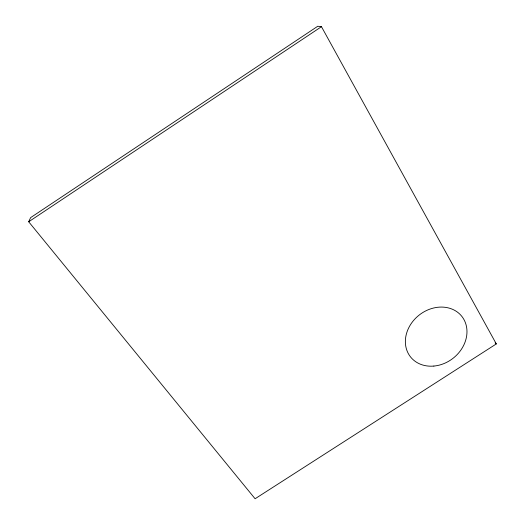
<?xml version="1.0" encoding="UTF-8"?>
<svg xmlns="http://www.w3.org/2000/svg" width="525" height="525" viewBox="0 0 525 525"><rect width="100%" height="100%" fill="white"/><g stroke="black" fill="none" stroke-linecap="round" stroke-linejoin="round"><path stroke-width="0.79" d="M28.691 221.773L30.634 217.626L317.769 26.25L321.464 26.69L496.309 343.928L255.098 498.75L28.691 221.773L321.464 26.69M495.154 342.851L496.309 343.928M433.853 366.069A32.694 27.458 -38.1 0 0 463.936 319.535A32.694 27.458 -38.1 0 0 410.727 324.306A32.694 27.458 -38.1 0 0 433.853 366.069"/></g></svg>
